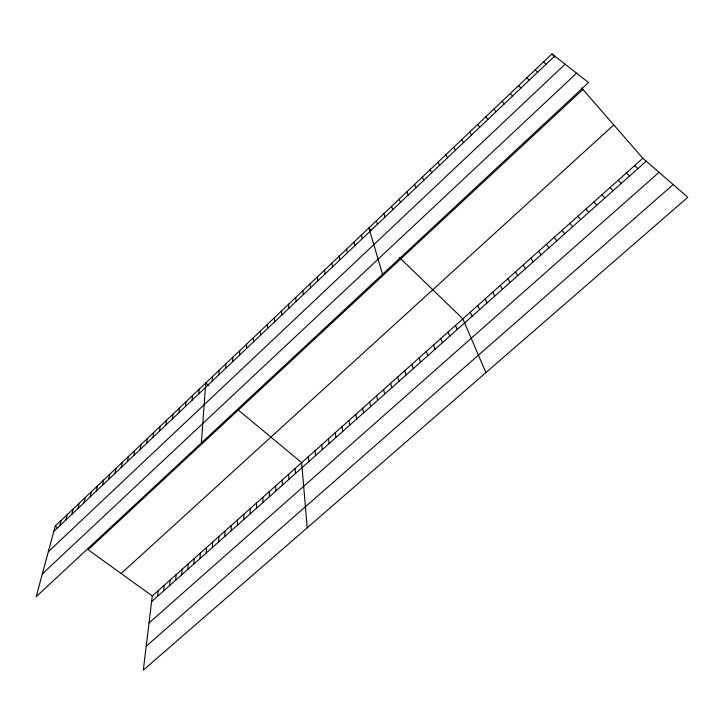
<?xml version="1.0" encoding="UTF-8"?>
<svg xmlns="http://www.w3.org/2000/svg" width="724" height="724" viewBox="0 0 724 724"><rect width="100%" height="100%" fill="white"/><g stroke="black" fill="none" stroke-linecap="round" stroke-linejoin="round"><path stroke-width="1.09" d="M246.54 348.506L246.549 344.208M243.789 519.542L243.816 514.284M239.599 355.095L239.662 350.751M237.454 525.181L237.526 519.895M231.146 530.801L231.264 525.479M232.694 361.647L232.811 357.267M224.865 536.394L225.028 531.045M225.816 368.172L225.988 363.747M218.612 541.959L218.82 536.584M212.385 547.498L212.648 542.095M218.974 374.67L219.2 370.199M206.195 553.018L206.494 547.588M212.168 381.132L212.449 376.625M200.023 558.512L200.367 553.055M193.878 563.987L194.267 558.494M201.39 442.925L205.725 383.014L209.019 385.747M187.76 569.426L188.195 563.915M198.738 393.883L199.118 389.295M181.67 574.856L182.149 569.308M175.606 580.25L176.122 574.684M192.104 400.173L192.539 395.548M169.57 585.635L170.131 580.033M185.507 406.436L185.996 401.766M163.552 590.983L164.158 585.354M157.57 596.314L158.212 590.657M178.946 412.662L179.48 407.965M642.812 158.285L152.293 595.942L143.316 670.107L687.8 197.29L642.812 158.285L581.553 87.903M172.412 418.87L172.991 414.128M165.905 425.042L166.538 420.264M159.425 431.187L160.113 426.373M152.981 437.305L153.714 432.454M146.565 443.387L147.352 438.5M140.185 449.45L141.008 444.527M133.831 455.487L134.7 450.527M127.496 461.487L128.419 456.491M121.207 467.469L122.175 462.437M114.935 473.415L115.949 468.356M108.691 479.342L109.749 474.238M102.482 485.234L103.586 480.103M96.292 491.107L97.441 485.94M90.138 496.945L91.333 491.75M84.011 502.764L85.251 497.533M77.911 508.556L79.188 503.298M71.839 514.321L73.16 509.026M65.784 520.058L67.16 514.737M59.766 525.769L61.178 520.411M55.232 526.067L36.2 596.694L588.54 82.545L551.95 53.893L55.232 526.067L57.721 527.868M53.775 531.461L554.693 56.038M48.309 551.751L565.1 64.183M42.345 573.888L576.576 73.178M582.911 89.459L88.138 549.76L152.293 595.942M121.134 573.508L613.789 124.935M151.606 601.626L646.197 161.226M149.026 622.975L659.03 172.348M146.212 646.224L673.148 184.584M238.305 410.056L301.673 462.663L307.184 527.805M543.525 61.902L546.186 64.119M535.145 69.866L537.724 72.147M634.55 165.651L637.862 168.647M526.81 77.794L529.307 80.138M626.332 172.982L629.563 176.032M371.294 230.277L368.869 227.933L382.562 274.278M399.259 257.328L462.853 318.85L485.904 372.616M618.16 180.276L621.31 183.38M518.52 85.667L520.936 88.084M610.024 187.534L613.101 190.693M510.275 93.514L512.61 95.984M601.925 194.756L604.929 197.969M593.87 201.942L596.802 205.209M502.067 101.315L504.329 103.849M551.95 53.893L554.738 57.096M585.861 209.091L588.712 212.413M493.904 109.071L496.085 111.668M577.888 216.205L580.666 219.58M485.786 116.79L487.895 119.451M569.951 223.291L572.657 226.712M562.059 230.332L564.693 233.807M477.704 124.465L479.731 127.189M554.195 237.345L556.756 240.866M469.677 132.103L471.623 134.881M546.385 244.314L548.873 247.889M538.602 251.255L541.018 254.875M461.677 139.705L463.559 142.547M530.864 258.169L533.208 261.835M453.722 147.271L455.532 150.158M523.153 265.038L525.434 268.758M515.488 271.88L517.705 275.645M445.812 154.791L447.541 157.742M507.859 278.686L510.004 282.496M437.939 162.267L439.595 165.28M500.266 285.464L502.347 289.319M430.11 169.715L431.694 172.783M492.718 292.206L494.727 296.098M485.198 298.912L487.134 302.858M422.318 177.118L423.83 180.249M477.713 305.591L479.587 309.573M414.562 184.493L416.01 187.67M470.265 312.234L472.075 316.27M406.852 191.824L408.227 195.055M455.477 325.429L457.161 329.547M399.177 199.118L400.481 202.403M448.138 331.981L449.758 336.144M440.835 338.497L442.391 342.705M391.548 206.376L392.779 209.716M433.558 344.986L435.061 349.23M383.946 213.598L385.114 216.992M426.327 351.439L427.757 355.728M376.389 220.784L377.494 224.223M419.124 357.864L420.499 362.199M411.956 364.262L413.268 368.634M404.816 370.634L406.074 375.041M361.385 235.047L362.353 238.594M397.711 376.969L398.906 381.421M390.643 383.277L391.784 387.765M353.936 242.124L354.841 245.717M383.611 389.548L384.688 394.082M346.534 249.165L347.366 252.812M376.607 395.802L377.629 400.363M339.158 256.169L339.936 259.871M369.638 402.019L370.598 406.626M362.697 408.209L363.602 412.852M331.827 263.147L332.533 266.894M355.792 414.372L356.642 419.051M324.524 270.079L325.176 273.88M348.923 420.508L349.71 425.223M342.072 426.608L342.814 431.368M317.257 276.984L317.845 280.831M335.266 432.69L335.954 437.477M310.035 283.862L310.56 287.754M328.488 438.735L329.112 443.559M321.737 444.762L322.316 449.622M302.84 290.695L303.302 294.632M315.021 450.753L315.546 455.649M295.682 297.501L296.089 301.483M308.334 456.717L308.804 461.65M288.559 304.27L288.903 308.306M295.13 468.5L295.501 473.496M281.473 311.003L281.754 315.085M288.614 474.311L288.93 479.342M274.423 317.709L274.649 321.836M282.125 480.103L282.396 485.161M275.672 485.858L275.889 490.953M267.4 324.388L267.572 328.551M269.247 491.596L269.409 496.727M260.414 331.022L260.522 335.239M262.839 497.307L262.966 502.465M256.468 502.99L256.54 508.185M253.463 337.628L253.518 341.891M250.124 508.655L250.151 513.877"/></g></svg>
